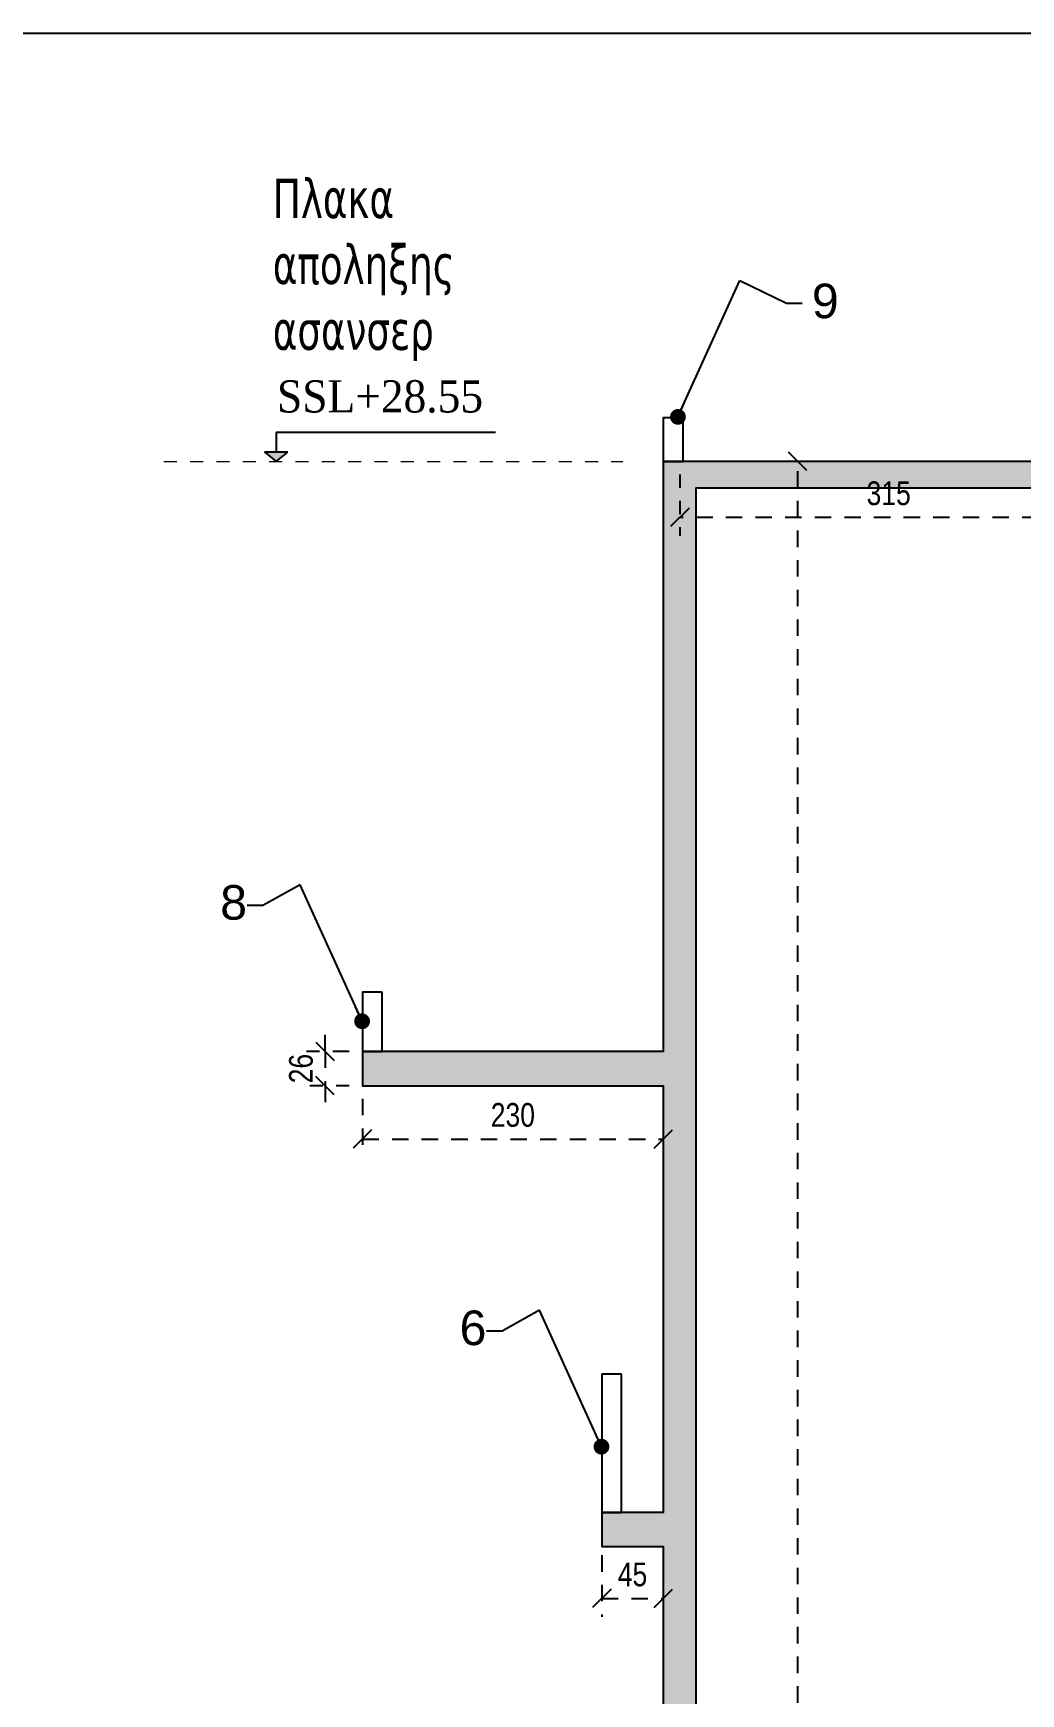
# Model space of a CAD drawing. Header units: millimetres. Extents: x -2171 to 1563, y -1758 to -1505.
# Drawn here: x 1081.48 to 1088.98, y -1602.86 to -1590.25 of the extents above; entities that cross this region are included whole.
import ezdxf
from ezdxf.enums import TextEntityAlignment as Align

# ---------------------------------------------------------------- set-up
doc = ezdxf.new("R2010")
doc.units = ezdxf.units.MM
doc.header["$PDMODE"] = 32
for name, pattern in [('DASHDOT', [25.4, 12.7, -6.35, 0, -6.35]), ('DASHED2', [0.375, 0.25, -0.125]), ('DOT', [0.025, 0, -0.025]), ('HIDDEN', [0.375, 0.25, -0.125]), ('HIDDEN2', [0.1875, 0.125, -0.0625])]:
    doc.linetypes.add(name, pattern=pattern)
doc.layers.get('Defpoints').update_dxf_attribs({"color": 6})
for name, color, linetype in [('-S-AKSONES', 50, 'DASHDOT'), ('-S_TEXT', 3, 'Continuous'), ('A-TEXT', 7, 'Continuous'), ('AM_5', 7, 'Continuous'), ('Sect_Dim', 7, 'Continuous'), ('Sect_Fill', 7, 'Continuous'), ('Sect_Line_Bold', 7, 'Continuous'), ('STITHAIO', 94, 'Continuous')]:
    doc.layers.add(name, color=color, linetype=linetype)
doc.layers.add('A-ANNO-DIMS', color=1, linetype='Continuous', lineweight=9)
doc.styles.add('1-100', font='arial.ttf', dxfattribs={"width": 0.8})
doc.styles.add('ag', font='arial.ttf', dxfattribs={"height": 0.25})
doc.styles.add('GR-SIMPL', font='GR-SIMPL.shx', dxfattribs={"width": 0.8})
doc.styles.add('S1TmsNwRmn11_b_934_161', font='times.ttf', dxfattribs={"width": 0.933629, "height": 0.001087})
doc.dimstyles.new('CHRISTOFOROS', dxfattribs={"dimscale": 0.2, "dimtxt": 0.25, "dimasz": 0.6, "dimexe": 0, "dimexo": 0, "dimgap": 0, "dimtad": 0, "dimdec": 0, "dimlfac": 100, "dimzin": 0, "dimdsep": 46, "dimtxsty": 'ag', "dimblk": 'ARCHTICK', "dimcen": 0, "dimclrd": 256, "dimclre": 256, "dimclrt": 1, "dimaunit": 1, "dimadec": 0, "dimazin": 0, "dimtfac": 1, "dimtdec": 0, "dimtofl": 0, "dimtmove": 0, "dimatfit": 3, "dimfxl": 1, "dimtolj": 1, "dimtzin": 0, "dimlwd": -1, "dimlwe": -1, "dimarcsym": 0})
doc.dimstyles.new('Copy of 1-100', dxfattribs={"dimtxt": 0.18, "dimasz": 0.14, "dimexe": 0.14, "dimexo": 0.1, "dimgap": 0.09, "dimtad": 1, "dimdec": 0, "dimlfac": 100, "dimrnd": 5, "dimzin": 5, "dimdsep": 46, "dimtxsty": '1-100', "dimblk": 'OBLIQUE', "dimcen": 0.09, "dimclrd": 1, "dimclre": 1, "dimclrt": 2, "dimadec": 0, "dimazin": 0, "dimtfac": 1, "dimtdec": 0, "dimtix": 1, "dimtmove": 2, "dimatfit": 3, "dimfxl": 5, "dimfxlon": 1, "dimtolj": 1, "dimtzin": 5, "dimarcsym": 0})

# ---------------------------------------------------------------- blocks, each defined once
blk = doc.blocks.new('_Oblique')
at = {"color": 0, "linetype": 'ByBlock', "lineweight": -2}
blk.add_line((-0.5, -0.5), (0.5, 0.5), dxfattribs=at)
blk = doc.blocks.new('*D1089')
at = {"layer": 'AM_5', "color": 1, "linetype": 'HIDDEN2', "lineweight": -2, "ltscale": 0.5, "transparency": 16777216}
blk.add_line((1086.388, -1593.601), (1086.388, -1594.066), dxfattribs=at)
at = {"layer": 'AM_5', "color": 1, "linetype": 'HIDDEN', "lineweight": -2, "ltscale": 0.5, "transparency": 16777216}
blk.add_line((1089.563, -1593.601), (1089.563, -1594.066), dxfattribs=at)
at = {"layer": 'AM_5', "color": 1, "linetype": 'DASHED2', "lineweight": -2, "ltscale": 0.5, "transparency": 16777216}
blk.add_line((1089.563, -1593.926), (1086.388, -1593.926), dxfattribs=at)
at = {"layer": 'Defpoints', "color": 0, "ltscale": 0.5, "transparency": 16777216}
for p in [(1086.388, -1593.501), (1089.563, -1593.501), (1086.388, -1593.926)]:
    blk.add_point(p, dxfattribs=at)
at = {"layer": 'AM_5', "color": 1, "lineweight": -2, "ltscale": 0.5, "transparency": 16777216, "xscale": 0.14, "yscale": 0.14, "zscale": 0.14, "rotation": 180}
blk.add_blockref('_Oblique', (1086.388, -1593.926), dxfattribs=at)
at = {"layer": 'AM_5', "color": 1, "lineweight": -2, "ltscale": 0.5, "transparency": 16777216, "xscale": 0.14, "yscale": 0.14, "zscale": 0.14}
blk.add_blockref('_Oblique', (1089.563, -1593.926), dxfattribs=at)
at = {"layer": 'AM_5', "color": 2, "ltscale": 0.5, "transparency": 16777216, "insert": (1087.975, -1593.744), "char_height": 0.18, "attachment_point": 5, "style": '1-100'}
blk.add_mtext('\\A1;315', dxfattribs=at)
blk = doc.blocks.new('*D1090')
at = {"layer": 'AM_5', "color": 1, "linetype": 'HIDDEN', "lineweight": -2, "ltscale": 0.5, "transparency": 16777216}
blk.add_line((1085.796, -1601.581), (1085.796, -1602.274), dxfattribs=at)
at = {"layer": 'AM_5', "color": 1, "linetype": 'HIDDEN2', "lineweight": -2, "ltscale": 0.5, "transparency": 16777216}
blk.add_line((1086.263, -1601.841), (1086.263, -1602.274), dxfattribs=at)
at = {"layer": 'AM_5', "color": 1, "linetype": 'DASHED2', "lineweight": -2, "ltscale": 0.5, "transparency": 16777216}
blk.add_line((1085.796, -1602.134), (1086.263, -1602.134), dxfattribs=at)
at = {"layer": 'Defpoints', "color": 0, "ltscale": 0.5, "transparency": 16777216}
for p in [(1085.796, -1601.481), (1086.263, -1601.741), (1086.263, -1602.134)]:
    blk.add_point(p, dxfattribs=at)
at = {"layer": 'AM_5', "color": 1, "lineweight": -2, "ltscale": 0.5, "transparency": 16777216, "xscale": 0.14, "yscale": 0.14, "zscale": 0.14, "rotation": 180}
blk.add_blockref('_Oblique', (1085.796, -1602.134), dxfattribs=at)
at = {"layer": 'AM_5', "color": 1, "lineweight": -2, "ltscale": 0.5, "transparency": 16777216, "xscale": 0.14, "yscale": 0.14, "zscale": 0.14}
blk.add_blockref('_Oblique', (1086.263, -1602.134), dxfattribs=at)
at = {"layer": 'AM_5', "color": 2, "ltscale": 0.5, "transparency": 16777216, "insert": (1086.029, -1601.953), "char_height": 0.18, "attachment_point": 5, "style": '1-100'}
blk.add_mtext('\\A1;45', dxfattribs=at)
blk = doc.blocks.new('*D1133')
at = {"layer": 'AM_5', "color": 1, "linetype": 'HIDDEN2', "lineweight": -2, "ltscale": 0.5, "transparency": 16777216}
blk.add_line((1087.579, -1593.501), (1087.144, -1593.501), dxfattribs=at)
at = {"layer": 'AM_5', "color": 1, "linetype": 'DASHED2', "lineweight": -2, "ltscale": 0.5, "transparency": 16777216}
blk.add_line((1087.284, -1622.051), (1087.284, -1593.501), dxfattribs=at)
at = {"layer": 'AM_5', "color": 1, "linetype": 'HIDDEN', "lineweight": -2, "ltscale": 0.5, "transparency": 16777216}
blk.add_line((1087.506, -1622.051), (1087.144, -1622.051), dxfattribs=at)
at = {"layer": 'Defpoints', "color": 0, "ltscale": 0.5, "transparency": 16777216}
for p in [(1087.284, -1593.501), (1087.679, -1593.501), (1087.606, -1622.051)]:
    blk.add_point(p, dxfattribs=at)
at = {"layer": 'AM_5', "color": 1, "lineweight": -2, "ltscale": 0.5, "transparency": 16777216, "xscale": 0.14, "yscale": 0.14, "zscale": 0.14}
for p, rotation in [((1087.284, -1593.501), 90), ((1087.284, -1622.051), 270)]:
    blk.add_blockref('_Oblique', p, dxfattribs=dict(at, rotation=rotation))
at = {"layer": 'AM_5', "color": 2, "ltscale": 0.5, "transparency": 16777216, "insert": (1087.103, -1607.776), "char_height": 0.18, "attachment_point": 5, "rotation": 90, "style": '1-100'}
blk.add_mtext('\\A1;2855', dxfattribs=at)
blk = doc.blocks.new('_ArchTick')
at = {"color": 0, "linetype": 'ByBlock', "const_width": 0.15}
blk.add_lwpolyline([(-0.5, -0.5), (0.5, 0.5)], dxfattribs=at)
blk = doc.blocks.new('*D1610')
at = {"layer": 'AM_5', "color": 1, "linetype": 'HIDDEN', "lineweight": -2, "ltscale": 0.5, "transparency": 16777216}
blk.add_line((1083.977, -1598.341), (1083.977, -1598.786), dxfattribs=at)
at = {"layer": 'AM_5', "color": 1, "linetype": 'HIDDEN2', "lineweight": -2, "ltscale": 0.5, "transparency": 16777216}
blk.add_line((1086.263, -1598.341), (1086.263, -1598.786), dxfattribs=at)
at = {"layer": 'AM_5', "color": 1, "linetype": 'DASHED2', "lineweight": -2, "ltscale": 0.5, "transparency": 16777216}
blk.add_line((1083.977, -1598.646), (1086.263, -1598.646), dxfattribs=at)
at = {"layer": 'Defpoints', "color": 0, "ltscale": 0.5, "transparency": 16777216}
for p in [(1083.977, -1598.241), (1086.263, -1598.241), (1086.263, -1598.646)]:
    blk.add_point(p, dxfattribs=at)
at = {"layer": 'AM_5', "color": 1, "lineweight": -2, "ltscale": 0.5, "transparency": 16777216, "xscale": 0.14, "yscale": 0.14, "zscale": 0.14, "rotation": 180}
blk.add_blockref('_Oblique', (1083.977, -1598.646), dxfattribs=at)
at = {"layer": 'AM_5', "color": 1, "lineweight": -2, "ltscale": 0.5, "transparency": 16777216, "xscale": 0.14, "yscale": 0.14, "zscale": 0.14}
blk.add_blockref('_Oblique', (1086.263, -1598.646), dxfattribs=at)
at = {"layer": 'AM_5', "color": 2, "ltscale": 0.5, "transparency": 16777216, "insert": (1085.12, -1598.464), "char_height": 0.18, "attachment_point": 5, "style": '1-100'}
blk.add_mtext('\\A1;230', dxfattribs=at)
blk = doc.blocks.new('*D1611')
at = {"layer": 'AM_5', "color": 1, "linetype": 'DASHED2', "lineweight": -2, "ltscale": 0.5, "transparency": 16777216}
for p, q in [((1083.693, -1597.981), (1083.693, -1597.841)), ((1083.693, -1597.981), (1083.693, -1598.241)), ((1083.693, -1598.241), (1083.693, -1598.381))]:
    blk.add_line(p, q, dxfattribs=at)
at = {"layer": 'AM_5', "color": 1, "linetype": 'HIDDEN', "lineweight": -2, "ltscale": 0.5, "transparency": 16777216}
blk.add_line((1083.877, -1597.981), (1083.553, -1597.981), dxfattribs=at)
at = {"layer": 'AM_5', "color": 1, "linetype": 'HIDDEN2', "lineweight": -2, "ltscale": 0.5, "transparency": 16777216}
blk.add_line((1083.877, -1598.241), (1083.553, -1598.241), dxfattribs=at)
at = {"layer": 'Defpoints', "color": 0, "ltscale": 0.5, "transparency": 16777216}
for p in [(1083.977, -1597.981), (1083.693, -1598.241), (1083.977, -1598.241)]:
    blk.add_point(p, dxfattribs=at)
at = {"layer": 'AM_5', "color": 1, "lineweight": -2, "ltscale": 0.5, "transparency": 16777216, "xscale": 0.14, "yscale": 0.14, "zscale": 0.14}
for p, rotation in [((1083.693, -1597.981), 270), ((1083.693, -1598.241), 90)]:
    blk.add_blockref('_Oblique', p, dxfattribs=dict(at, rotation=rotation))
at = {"layer": 'AM_5', "color": 2, "ltscale": 0.5, "transparency": 16777216, "insert": (1083.511, -1598.111), "char_height": 0.18, "attachment_point": 5, "rotation": 90, "style": '1-100'}
blk.add_mtext('\\A1;26', dxfattribs=at)

msp = doc.modelspace()

# ---------------------------------------------------------------- hatches: boundary and pattern name
at = {"layer": 'Sect_Dim'}
msp.add_hatch(color=9, dxfattribs=at).paths.add_polyline_path([(1083.4101, -1593.431), (1083.2351, -1593.431), (1083.3226, -1593.501)])
at = {"layer": 'Sect_Fill', "ltscale": 0.5, "transparency": 33554572}
h = msp.add_hatch(color=7, dxfattribs=at)
h.dxf.hatch_style = 1
h.paths.add_polyline_path([(1086.1127, -1627.051), (1089.7127, -1627.051), (1089.7127, -1626.351), (1086.5127, -1626.351), (1086.5127, -1621.951), (1086.5127, -1619.011), (1086.5127, -1615.481), (1086.5127, -1611.981), (1086.5127, -1608.481), (1086.5127, -1604.981), (1086.5127, -1601.481), (1086.5127, -1597.981), (1086.5127, -1593.701), (1089.3127, -1593.701), (1089.3127, -1595.231), (1092.2127, -1595.231), (1092.2127, -1595.031), (1091.3603, -1595.031), (1091.3603, -1594.731), (1091.1103, -1594.731), (1091.1103, -1595.031), (1089.5627, -1595.031), (1089.5627, -1593.501), (1086.3877, -1593.501), (1086.2627, -1593.501), (1086.2627, -1597.981), (1085.8627, -1597.981), (1084.0937, -1597.981), (1083.9773, -1597.981), (1083.9773, -1598.241), (1084.0937, -1598.241), (1085.8627, -1598.241), (1086.2627, -1598.241), (1086.2627, -1601.481), (1085.7958, -1601.481), (1085.7958, -1601.741), (1086.2627, -1601.741), (1086.2627, -1604.981), (1085.8627, -1604.981), (1084.0937, -1604.981), (1083.9773, -1604.981), (1083.9773, -1605.231), (1084.0937, -1605.231), (1085.8627, -1605.231), (1086.2627, -1605.231), (1086.2627, -1608.481), (1085.8627, -1608.481), (1084.0937, -1608.481), (1083.9773, -1608.481), (1083.9773, -1608.731), (1084.0937, -1608.731), (1085.8627, -1608.731), (1086.2627, -1608.731), (1086.2627, -1611.981), (1086.1865, -1611.981), (1086.1865, -1612.231), (1086.2627, -1612.231), (1086.2627, -1615.481), (1085.8627, -1615.481), (1084.0937, -1615.481), (1083.9773, -1615.481), (1083.9773, -1615.731), (1084.0937, -1615.731), (1085.8627, -1615.731), (1086.2627, -1615.731), (1086.2627, -1619.011), (1084.4073, -1619.011), (1084.4073, -1619.271), (1086.2627, -1619.271), (1086.2627, -1621.951), (1086.2627, -1626.351), (1086.1127, -1626.351)])

# ---------------------------------------------------------------- linework, layer by layer
at = {"layer": '-S_TEXT', "ltscale": 5}
msp.add_lwpolyline([(1054.4286, -1590.2497), (1112.5761, -1590.2497), (1112.5761, -1630.2944), (1054.4286, -1630.2944)], close=True, dxfattribs=at)
at = {"layer": 'A-ANNO-DIMS', "color": 94, "linetype": 'DOT', "ltscale": 1.5}
msp.add_line((1082.468, -1593.501), (1085.9551, -1593.501), dxfattribs=at)
at = {"layer": 'Sect_Dim', "color": 7}
for points in [[(1084.988, -1593.281), (1083.3226, -1593.281)], [(1083.3226, -1593.281), (1083.3226, -1593.431)]]:
    msp.add_lwpolyline(points, dxfattribs=at)
msp.add_lwpolyline([(1083.4101, -1593.431), (1083.2351, -1593.431), (1083.3226, -1593.501)], close=True, dxfattribs=at)
at = {"layer": 'Sect_Line_Bold', "color": 94}
for points in [[(1089.5627, -1593.501), (1086.3877, -1593.501), (1086.2627, -1593.501), (1086.2627, -1597.981), (1085.8627, -1597.981), (1084.0937, -1597.981), (1083.9773, -1597.981), (1083.9773, -1598.241), (1084.0937, -1598.241), (1085.8627, -1598.241), (1086.2627, -1598.241), (1086.2627, -1601.481), (1086.2627, -1601.481), (1086.2627, -1601.481), (1085.7958, -1601.481), (1085.7958, -1601.741), (1086.2627, -1601.741), (1086.2627, -1601.741), (1086.2627, -1601.741), (1086.2627, -1604.981)], [(1086.5127, -1604.981), (1086.5127, -1601.481), (1086.5127, -1597.981), (1086.5127, -1593.701), (1089.3127, -1593.701)]]:
    msp.add_lwpolyline(points, dxfattribs=at)
at = {"layer": 'STITHAIO', "ltscale": 0.5}
for points in [[(1086.4127, -1593.171), (1086.2627, -1593.171), (1086.2627, -1593.501), (1086.4127, -1593.501)], [(1084.1273, -1597.531), (1083.9773, -1597.531), (1083.9773, -1597.981), (1084.1273, -1597.981)], [(1085.9458, -1600.431), (1085.7958, -1600.431), (1085.7958, -1601.481), (1085.9458, -1601.481)]]:
    msp.add_lwpolyline(points, close=True, dxfattribs=at)

# ---------------------------------------------------------------- texts
at = {"layer": '-S-AKSONES', "color": 3, "linetype": 'Continuous', "char_height": 0.2625, "width": 0.416093, "style": 'ag'}
for s, insert, attachment_point in [('9', (1087.3915, -1592.1512), 1), ('8', (1083.1006, -1596.7179), 3), ('6', (1084.9191, -1599.9482), 3)]:
    msp.add_mtext(s, dxfattribs=dict(at, insert=insert, attachment_point=attachment_point))
at = {"layer": 'A-TEXT', "color": 3, "insert": (1083.2964, -1592.7392), "char_height": 0.3, "width": 1.143602, "attachment_point": 7, "style": 'GR-SIMPL'}
msp.add_mtext('{\\fTahoma|b0|i0|c161|p34;Πλακα αποληξης ασανσερ}', dxfattribs=at)
at = {"layer": 'Sect_Dim', "color": 7, "style": 'S1TmsNwRmn11_b_934_161', "width": 0.933629}
msp.add_text('SSL+28.55', height=0.24469, dxfattribs=at).set_placement((1083.3281, -1593.0072), align=Align.MIDDLE_LEFT)

# ---------------------------------------------------------------- dimensions: what is measured, and where the dimension line sits
at = {"layer": 'AM_5', "color": 1, "ltscale": 0.5}
dim = msp.add_linear_dim(base=(1087.2845, -1593.501), p1=(1087.6058, -1622.051), p2=(1087.6792, -1593.501), angle=90, dimstyle='Copy of 1-100', dxfattribs=at)
dim.commit()
dim.dimension.update_dxf_attribs({"geometry": '*D1133', "text_midpoint": (1087.1026, -1607.776)})
for base, p1, p2, picture, middle in [((1086.38770611, -1593.92601939), (1089.5627061, -1593.50097002), (1086.38770611, -1593.50097002), '*D1089', (1087.97520611, -1593.74405486)), ((1086.2627, -1602.1345), (1085.7958, -1601.481), (1086.2627, -1601.741), '*D1090', (1086.0293, -1601.9529))]:
    dim = msp.add_linear_dim(base=base, p1=p1, p2=p2, dimstyle='Copy of 1-100', dxfattribs=at)
    dim.commit()
    dim.dimension.update_dxf_attribs({"geometry": picture, "text_midpoint": middle})
at = {"layer": 'AM_5', "ltscale": 0.5}
dim = msp.add_linear_dim(base=(1083.6925, -1598.241), p1=(1083.9773, -1597.981), p2=(1083.9773, -1598.241), angle=90, dimstyle='Copy of 1-100', override={"dimrnd": 0.1}, dxfattribs=at)
dim.commit()
dim.dimension.update_dxf_attribs({"geometry": '*D1611', "text_midpoint": (1083.5106, -1598.111)})
at = {"layer": 'AM_5', "color": 253, "ltscale": 0.5}
dim = msp.add_linear_dim(base=(1086.2627, -1598.6455), p1=(1083.9773, -1598.241), p2=(1086.2627, -1598.241), dimstyle='Copy of 1-100', dxfattribs=at)
dim.commit()
dim.dimension.update_dxf_attribs({"geometry": '*D1610', "text_midpoint": (1085.12, -1598.4636)})

# ---------------------------------------------------------------- leaders
at = {"layer": '-S-AKSONES', "color": 1, "linetype": 'Continuous', "annotation_type": 0, "has_hookline": 1}
for points, hookline_direction, text_width in [([(1086.374, -1593.163), (1086.8439, -1592.1266), (1087.1987, -1592.3006), (1087.3187, -1592.3006)], 0, 0.1726), ([(1083.9746, -1597.7518), (1083.5047, -1596.7154), (1083.2206, -1596.8736), (1083.1006, -1596.8736)], 1, 0.173), ([(1085.7931, -1600.9821), (1085.3232, -1599.9457), (1085.0391, -1600.1039), (1084.9191, -1600.1039)], 1, 0.1733)]:
    msp.add_leader(points, dimstyle='CHRISTOFOROS', override={"dimgap": 0, "dimtad": 0, "dimclrd": 1, "dimldrblk": 'Dot', "dimfxl": 0.1, "dimfxlon": 1, "dimarcsym": 1}, dxfattribs=dict(at, hookline_direction=hookline_direction, text_width=text_width))

doc.saveas('drawing.dxf')
